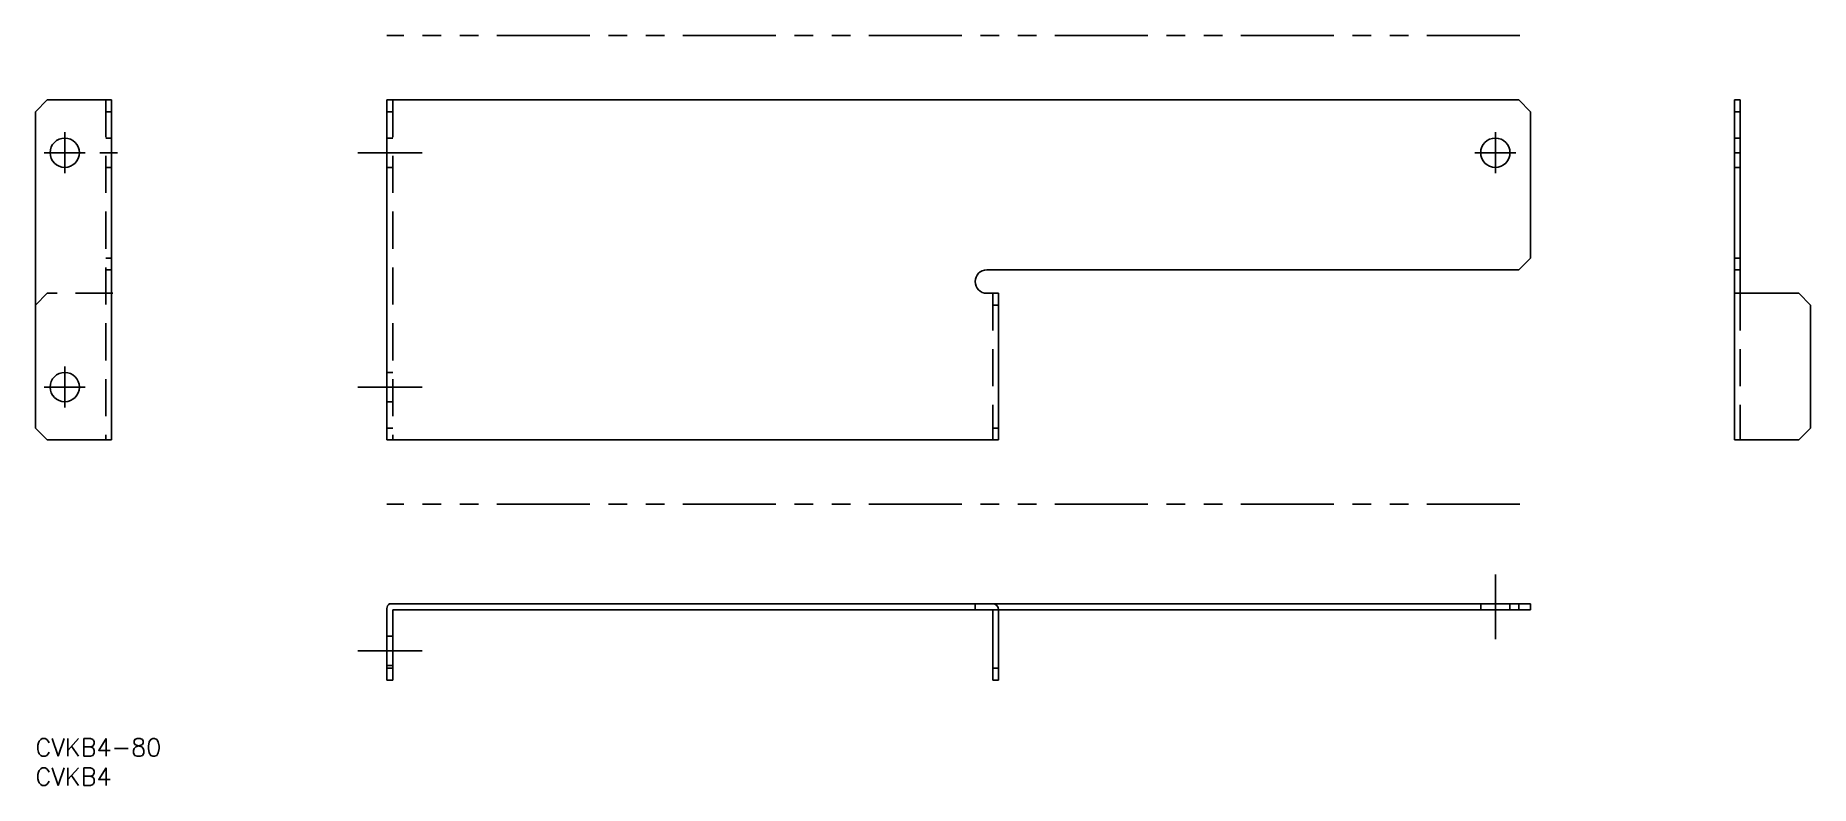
# Model space of a CAD drawing. Extents: x 0 to 303, y -8 to 120.
import ezdxf

# ---------------------------------------------------------------- set-up
doc = ezdxf.new("R2010")
doc.units = 0
doc.header["$LTSCALE"] = 0.5
for name, pattern in [('CENTER', [50.8, 31.75, -6.35, 6.35, -6.35]), ('DASHED', [19.05, 12.7, -6.35]), ('PHANTOM', [63.5, 31.75, -6.35, 6.35, -6.35, 6.35, -6.35])]:
    doc.linetypes.add(name, pattern=pattern)
for name, color, linetype in [('MSM_CENTER', 1, 'CENTER'), ('MSM_CONTINUOUS', 7, 'CONTINUOUS'), ('MSM_DASHED', 4, 'DASHED'), ('MSM_IMAGINARY', 6, 'PHANTOM'), ('MSM_PART_NUMBER', 7, 'CONTINUOUS')]:
    doc.layers.add(name, color=color, linetype=linetype)
doc.styles.get("Standard").update_dxf_attribs({"font": 'txt.shx', "height": 3, "bigfont": 'bigfont.shx'})

msp = doc.modelspace()

# ---------------------------------------------------------------- linework, layer by layer
at = {"layer": 'MSM_CENTER'}
for p, q in [((5, 103.5), (5, 96.5)), ((249.2, 96.5), (249.2, 103.5)), ((1.5, 100), (8.5, 100)), ((14, 100), (11, 100)), ((55, 100), (66, 100)), ((245.7, 100), (252.7, 100)), ((289.95, 100), (291.05, 100)), ((5, 63.5), (5, 56.5)), ((1.5, 60), (8.5, 60)), ((55, 60), (66, 60)), ((249.2, 28), (249.2, 17)), ((55, 15), (66, 15))]:
    msp.add_line(p, q, dxfattribs=at)
at = {"layer": 'MSM_CONTINUOUS'}
for p, q in [((2, 109), (0, 107)), ((0, 107), (0, 53)), ((13, 109), (2, 109)), ((13, 109), (13, 51)), ((253.2, 109), (60, 109)), ((60, 109), (60, 51)), ((255.2, 107), (253.2, 109)), ((255.2, 107), (255.2, 82)), ((291, 109), (290, 109)), ((290, 51), (290, 109)), ((290, 107), (291, 107)), ((291, 109), (291, 76)), ((253.2, 80), (255.2, 82)), ((290, 82), (291, 82)), ((162.4, 80), (253.2, 80)), ((290, 80), (291, 80)), ((164.4, 76), (162.4, 76)), ((164.4, 76), (164.4, 51)), ((290, 76), (301, 76)), ((303, 74), (301, 76)), ((303, 74), (303, 53)), ((0, 53), (2, 51)), ((301, 51), (303, 53)), ((13, 51), (2, 51)), ((164.4, 51), (60, 51)), ((301, 51), (290, 51)), ((60, 10), (60, 22.2)), ((60.4, 23), (255.2, 23)), ((61, 22), (61, 10)), ((61, 22), (163.4, 22)), ((163.4, 22), (163.4, 10)), ((255.2, 22), (164.4, 22)), ((164.4, 10), (164.4, 22)), ((253.2, 23), (253.2, 22)), ((255.2, 23), (255.2, 22)), ((61, 12), (60, 12)), ((61, 10), (60, 10)), ((164.4, 12), (163.4, 12)), ((164.4, 10), (163.4, 10))]:
    msp.add_line(p, q, dxfattribs=at)
for centre in [(5, 100), (249.2, 100), (5, 60)]:
    msp.add_circle(centre, 2.5, dxfattribs=at)
for centre, radius, start, end in [((162.4, 78), 2, 90, 270), ((61, 22.2), 1, 126.8699, 180), ((163.4, 22), 1, 0, 90)]:
    msp.add_arc(centre, radius, start, end, dxfattribs=at)
at = {"layer": 'MSM_DASHED'}
for p, q in [((12, 109), (12, 51)), ((13, 107), (12, 107)), ((61, 107), (60, 107)), ((61, 109), (61, 51)), ((13, 102.5), (12, 102.5)), ((61, 102.5), (60, 102.5)), ((291, 102.5), (290, 102.5)), ((12, 97.5), (13, 97.5)), ((60, 97.5), (61, 97.5)), ((290, 97.5), (291, 97.5)), ((13, 82), (12, 82)), ((13, 80), (12, 80)), ((2, 76), (0, 74)), ((13.2, 76), (2, 76)), ((163.4, 76), (163.4, 51)), ((291, 76), (291, 51)), ((164.4, 74), (163.4, 74)), ((61, 62.5), (60, 62.5)), ((60, 57.5), (61, 57.5)), ((61, 53), (60, 53)), ((164.4, 53), (163.4, 53)), ((160.4, 23), (160.4, 22)), ((164.4, 22), (163.4, 22)), ((246.7, 23), (246.7, 22)), ((251.7, 22), (251.7, 23)), ((61, 17.5), (60, 17.5)), ((60, 12.5), (61, 12.5))]:
    msp.add_line(p, q, dxfattribs=at)
at = {"layer": 'MSM_IMAGINARY'}
for p, q in [((253.4, 120), (60, 120)), ((253.4, 40), (60, 40))]:
    msp.add_line(p, q, dxfattribs=at)

# ---------------------------------------------------------------- texts
at = {"layer": 'MSM_PART_NUMBER'}
for s, p in [('CVKB4-80', (0, -3)), ('CVKB4', (0, -8))]:
    msp.add_text(s, height=3, dxfattribs=at).set_placement(p)

doc.saveas('drawing.dxf')
